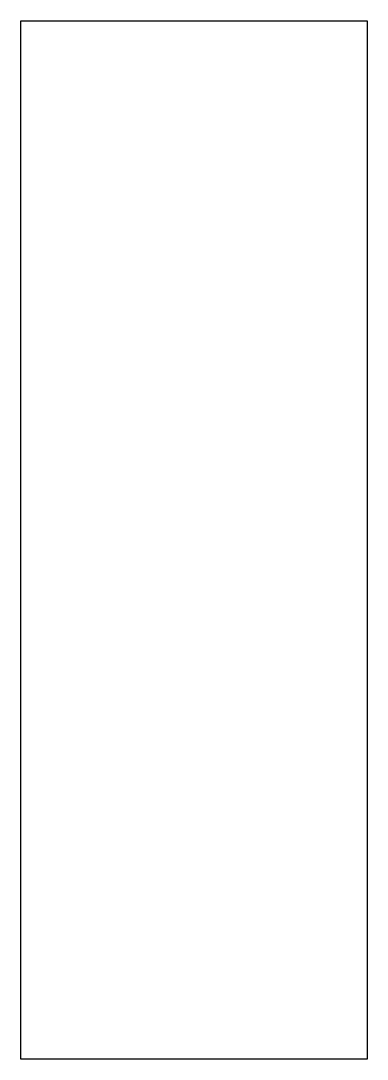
# Model space of a CAD drawing. Extents: x -5 to 5, y -15 to 15.
import ezdxf

# ---------------------------------------------------------------- set-up
doc = ezdxf.new("R2010")
doc.units = 0

msp = doc.modelspace()

# ---------------------------------------------------------------- linework, layer by layer
for p, q in [((-5, 15), (5, 15)), ((-5, -15), (-5, 15)), ((5, 15), (5, -15)), ((5, -15), (-5, -15))]:
    msp.add_line(p, q)

doc.saveas('drawing.dxf')
